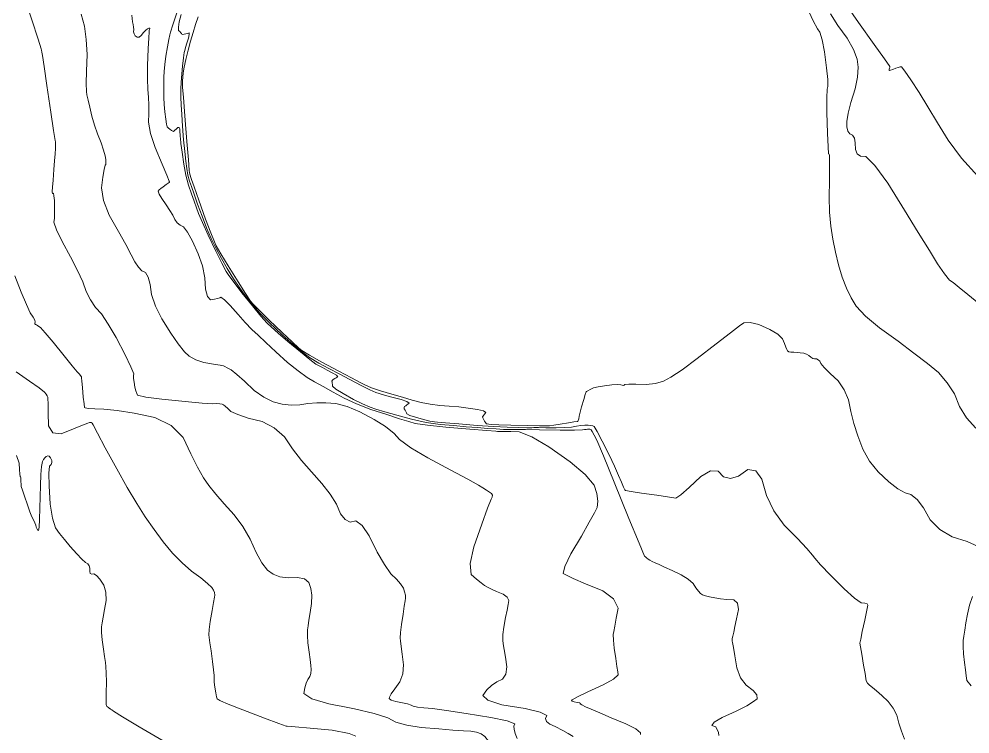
# Model space of a CAD drawing. Header units: inches. Extents: x 1337389 to 1347141, y 407035 to 414577.
# Drawn here: x 1344687 to 1345503, y 411147 to 411760 of the extents above; entities that cross this region are included whole.
import ezdxf

# ---------------------------------------------------------------- set-up
doc = ezdxf.new("R2010")
doc.units = ezdxf.units.IN
doc.header["$MEASUREMENT"] = 0
doc.layers.add('Topo', color=7, linetype='Continuous', lineweight=15, true_color=0x459900)

msp = doc.modelspace()

# ---------------------------------------------------------------- linework, layer by layer
at = {"layer": 'Topo'}
msp.add_line((1344956.9402, 411171.5519, 820), (1344964.7411, 411170.0781, 820), dxfattribs=at)
for points, elevation in [([(1344689.675, 411784.0098), (1344697.81, 411759.2201), (1344703.241, 411742.6569), (1344705.9689, 411734.32), (1344705.995, 411734.2089), (1344706.1692, 411733.2179), (1344706.493, 411731.345), (1344706.9649, 411728.5931), (1344708.4142, 411719.0849), (1344710.837, 411702.8231), (1344714.2359, 411679.8061), (1344716.6021, 411664.0639), (1344717.9351, 411655.5969), (1344718.2349, 411654.406), (1344718.334, 411652.0989), (1344718.231, 411648.676), (1344717.927, 411644.137), (1344717.4771, 411638.13), (1344716.8799, 411630.6541), (1344716.1359, 411621.709), (1344715.641, 411615.47), (1344715.394, 411611.9358), (1344715.3971, 411611.107), (1344715.5841, 411610.566), (1344715.9581, 411610.3149), (1344716.5161, 411610.352), (1344716.952, 411608.3161), (1344717.2648, 411604.2059), (1344717.4558, 411598.023), (1344717.461, 411592.8361), (1344717.2831, 411588.644), (1344716.9201, 411585.4492), (1344719.111, 411578.9119), (1344723.8551, 411569.035), (1344731.1539, 411555.8161), (1344737.0508, 411544.2769), (1344741.5481, 411534.417), (1344744.6451, 411526.236), (1344748.357, 411518.916), (1344752.683, 411512.4572), (1344757.6251, 411506.8578), (1344763.478, 411498.234), (1344770.242, 411486.585), (1344777.9179, 411471.9121), (1344782.9492, 411461.6019), (1344785.3332, 411455.6561), (1344785.0719, 411454.073), (1344785.1619, 411451.613), (1344785.6052, 411448.2752), (1344786.3999, 411444.06), (1344787.166, 411440.807), (1344787.902, 411438.519), (1344788.6081, 411437.1931), (1344795.7729, 411435.623), (1344809.396, 411433.8079), (1344829.4771, 411431.749), (1344844.0331, 411430.4218), (1344853.0639, 411429.829), (1344856.5692, 411429.9682), (1344859.257, 411429.87), (1344861.129, 411429.5341), (1344862.185, 411428.9599), (1344863.8012, 411427.7181), (1344865.9771, 411425.808), (1344868.713, 411423.2301), (1344874.5369, 411420.505), (1344883.4501, 411417.6306), (1344895.4502, 411414.611), (1344905.7999, 411409.212), (1344914.5019, 411401.4361), (1344921.5529, 411391.283), (1344929.2742, 411381.2572), (1344937.6651, 411371.3589), (1344946.7261, 411361.588), (1344953.9351, 411352.366), (1344959.2918, 411343.6908), (1344962.7981, 411335.5639), (1344966.7159, 411330.466), (1344971.047, 411328.399), (1344975.7901, 411329.3611), (1344981.237, 411325.3899), (1344987.39, 411316.485), (1344994.247, 411302.6469), (1345000.416, 411291.864), (1345005.8959, 411284.1361), (1345010.6869, 411279.464), (1345014.25, 411275.307), (1345016.586, 411271.6651), (1345017.6929, 411268.539), (1345018.3151, 411265.702), (1345018.45, 411263.154), (1345018.0989, 411260.8948), (1345017.4011, 411256.356), (1345016.3561, 411249.5368), (1345014.9641, 411240.4379), (1345014.1381, 411233.553), (1345013.8801, 411228.8801), (1345014.1869, 411226.4202), (1345014.773, 411221.8001), (1345015.636, 411215.0178), (1345016.7759, 411206.076), (1345016.077, 411198.153), (1345013.536, 411191.2501), (1345009.1562, 411185.3659), (1345006.1739, 411181.0201), (1345004.5881, 411178.213), (1345004.4008, 411176.9451), (1345006.1981, 411175.736), (1345009.9798, 411174.586), (1345015.7471, 411173.496), (1345020.172, 411172.4588), (1345023.255, 411171.4761), (1345024.9972, 411170.5461), (1345028.6389, 411169.7278), (1345034.1811, 411169.0211), (1345041.6221, 411168.4251), (1345053.692, 411166.855), (1345070.392, 411164.311), (1345091.7199, 411160.792), (1345105.6699, 411157.796), (1345112.241, 411155.323), (1345111.434, 411153.3741), (1345111.4949, 411150.649), (1345112.4259, 411147.1489), (1345114.2249, 411142.8739)], 825), ([(1345465.9881, 411464.349), (1345454.463, 411473.3228), (1345440.8059, 411483.5261), (1345425.0161, 411494.958), (1345413.035, 411504.955), (1345404.8619, 411513.518), (1345400.498, 411520.645), (1345396.5288, 411528.9407), (1345392.9572, 411538.406), (1345389.781, 411549.039), (1345387.0961, 411559.864), (1345384.905, 411570.881), (1345383.2059, 411582.0891), (1345382.1481, 411594.1908), (1345381.7321, 411607.1861), (1345381.9572, 411621.0741), (1345382.101, 411631.3161), (1345382.1639, 411637.9099), (1345382.1451, 411640.858), (1345381.997, 411642.883), (1345381.7201, 411643.9853), (1345381.313, 411644.1661), (1345380.851, 411650.169), (1345380.3321, 411661.9938), (1345379.7581, 411679.6409), (1345379.6201, 411692.176), (1345379.9171, 411699.5969), (1345380.65, 411701.9051), (1345380.5382, 411708.0208), (1345379.5811, 411717.944), (1345377.7801, 411731.6739), (1345375.8499, 411741.8441), (1345373.792, 411748.4519), (1345371.604, 411751.5), (1345368.107, 411758.3049), (1345363.3001, 411768.868)], 855), ([(1345509.3819, 411625.035), (1345495.2289, 411640.522), (1345483.699, 411655.7731), (1345474.793, 411670.788), (1345466.5001, 411684.4579), (1345458.8219, 411696.784), (1345451.7582, 411707.7649), (1345446.698, 411715.0819), (1345443.6439, 411718.7328), (1345442.5941, 411718.7181), (1345441.0078, 411718.352), (1345438.8869, 411717.635), (1345436.2299, 411716.565), (1345434.4001, 411715.8929), (1345433.3961, 411715.6169), (1345433.218, 411715.738), (1345433.1961, 411716.1189), (1345433.3279, 411716.761), (1345433.614, 411717.6628), (1345433.793, 411718.3552), (1345433.865, 411718.8362), (1345433.8292, 411719.107), (1345429.3278, 411725.5259), (1345420.361, 411738.095), (1345406.9279, 411756.8119), (1345397.673, 411769.991)], 865), ([(1344740.372, 411764.055), (1344743.048, 411753.8239), (1344744.679, 411742.2309), (1344745.2649, 411729.277), (1344744.8069, 411714.961), (1344744.6459, 411704.4369), (1344744.7832, 411697.703), (1344745.2181, 411694.7602), (1344746.15, 411690.2472), (1344747.5799, 411684.1651), (1344749.5081, 411676.5118), (1344751.7701, 411668.8649), (1344754.366, 411661.223), (1344757.2971, 411653.5851), (1344759.4371, 411647.3801), (1344760.787, 411642.6081), (1344761.3462, 411639.2691), (1344761.5339, 411636.7911), (1344761.35, 411635.174), (1344760.7949, 411634.4191), (1344759.994, 411630.7989), (1344758.945, 411624.314), (1344757.65, 411614.9648), (1344759.4399, 411604.0738), (1344764.3131, 411591.641), (1344772.2712, 411577.666), (1344778.585, 411566.318), (1344783.255, 411557.5961), (1344786.2799, 411551.501), (1344789.3089, 411546.931), (1344792.3409, 411543.8881), (1344795.3769, 411542.372), (1344797.782, 411538.4681), (1344799.5571, 411532.176), (1344800.7009, 411523.4973), (1344804.0051, 411513.663), (1344809.469, 411502.675), (1344817.091, 411490.533), (1344823.551, 411481.148), (1344828.849, 411474.5199), (1344832.9851, 411470.65), (1344838.5259, 411467.5741), (1344845.4721, 411465.2929), (1344853.823, 411463.8069), (1344859.4089, 411462.8169), (1344862.2289, 411462.323), (1344862.2841, 411462.3248), (1344863.3951, 411461.7419), (1344865.5631, 411460.5741), (1344868.787, 411458.821), (1344873.7222, 411455.0281), (1344880.3679, 411449.1938), (1344888.725, 411441.3201), (1344896.9111, 411435.4128), (1344904.925, 411431.4721), (1344912.767, 411429.4981), (1344920.3499, 411428.6079), (1344927.672, 411428.8009), (1344934.7351, 411430.0789), (1344942.248, 411430.726), (1344950.211, 411430.7419), (1344958.624, 411430.1281), (1344968.321, 411427.53), (1344979.302, 411422.9479), (1344991.5679, 411416.3821), (1345001.3162, 411410.2239), (1345008.5473, 411404.476), (1345013.2599, 411399.1349), (1345022.9629, 411392.092), (1345037.6571, 411383.3451), (1345057.3409, 411372.8949), (1345071.758, 411365.1381), (1345080.909, 411360.0751), (1345084.7941, 411357.7051), (1345087.964, 411355.725), (1345090.419, 411354.133), (1345092.16, 411352.9319), (1345092.9611, 411351.5021), (1345092.823, 411349.8459), (1345091.746, 411347.9619), (1345088.7429, 411340.2091), (1345083.8132, 411326.586), (1345076.9579, 411307.0939), (1345073.9251, 411292.747), (1345074.7141, 411283.545), (1345079.3249, 411279.4868), (1345083.1831, 411276.314), (1345086.2879, 411274.0251), (1345088.64, 411272.6199), (1345092.0471, 411270.9201), (1345096.5101, 411268.9231), (1345102.029, 411266.6311), (1345105.508, 411264.0201), (1345106.9472, 411261.0889), (1345106.3461, 411257.8379), (1345105.46, 411252.9691), (1345104.2912, 411246.4801), (1345102.837, 411238.3709), (1345102.0219, 411231.9269), (1345101.845, 411227.149), (1345102.3073, 411224.036), (1345103.038, 411219.1982), (1345104.041, 411212.6351), (1345105.313, 411204.3481), (1345104.5199, 411198.0572), (1345101.6599, 411193.7619), (1345096.735, 411191.4631), (1345092.281, 411188.3639), (1345088.2969, 411184.464), (1345084.7839, 411179.7649), (1345089.056, 411175.5402), (1345101.113, 411171.791), (1345120.9549, 411168.5171), (1345133.8119, 411165.4382), (1345139.6831, 411162.553), (1345138.5691, 411159.863), (1345139.364, 411157.399), (1345142.0679, 411155.16), (1345146.6811, 411153.147), (1345153.4348, 411149.592), (1345158.0061, 411146.973)], 830), ([(1345073.7071, 411408.106), (1345052.8909, 411409.8289), (1345037.215, 411411.4752), (1345026.6759, 411413.0449), (1345021.2759, 411414.5389), (1345013.1451, 411417.0411), (1345002.284, 411420.551), (1344988.6919, 411425.07), (1344976.5079, 411429.7919), (1344965.73, 411434.7181), (1344956.3599, 411439.8479), (1344947.9391, 411444.5149), (1344940.4672, 411448.72), (1344933.9451, 411452.4629), (1344926.2289, 411458.0069), (1344917.321, 411465.3511), (1344907.219, 411474.495), (1344898.751, 411482.2507), (1344891.917, 411488.6171), (1344886.717, 411493.5931), (1344880.9989, 411499.49), (1344874.7648, 411506.308), (1344868.0152, 411514.0451), (1344863.1461, 411519.023), (1344860.159, 411521.2431), (1344859.0551, 411520.7029), (1344857.1782, 411520.1661), (1344854.528, 411519.631), (1344851.1051, 411519.099), (1344848.5961, 411521.9801), (1344847.001, 411528.2721), (1344846.3199, 411537.976), (1344844.2162, 411548.0601), (1344840.6878, 411558.522), (1344835.7372, 411569.3641), (1344831.497, 411577.0621), (1344827.967, 411581.615), (1344825.1469, 411583.024), (1344822.6839, 411585.1382), (1344820.578, 411587.9589), (1344818.8271, 411591.4851), (1344816.3821, 411595.6341), (1344813.2429, 411600.4059), (1344809.4089, 411605.8011), (1344807.1393, 411609.7389), (1344806.433, 411612.218), (1344807.2909, 411613.24), (1344808.7051, 411614.5111), (1344810.675, 411616.0301), (1344813.1998, 411617.7982), (1344814.9161, 411619.0331), (1344815.8221, 411619.7339), (1344815.9191, 411619.9028), (1344815.96, 411620.047), (1344815.947, 411620.168), (1344815.878, 411620.2659), (1344815.8159, 411620.4111), (1344815.763, 411620.6051), (1344815.7161, 411620.847), (1344813.6729, 411625.785), (1344809.632, 411635.42), (1344803.5929, 411649.7499), (1344799.6779, 411661.7671), (1344797.8869, 411671.468), (1344798.219, 411678.8561), (1344798.2332, 411685.9591), (1344797.9269, 411692.7779), (1344797.302, 411699.313), (1344797.074, 411708.3881), (1344797.2421, 411720.003), (1344797.8062, 411734.1569), (1344798.205, 411743.794), (1344798.4399, 411748.9151), (1344798.5101, 411749.518), (1344798.634, 411750.164), (1344798.813, 411750.853), (1344799.046, 411751.585), (1344798.825, 411751.942), (1344798.1491, 411751.923), (1344797.0181, 411751.53), (1344795.583, 411750.352), (1344793.844, 411748.389), (1344791.8001, 411745.6401), (1344789.929, 411744.242), (1344788.2291, 411744.195), (1344786.7013, 411745.499), (1344785.7029, 411747.0189), (1344785.2359, 411748.7541), (1344785.298, 411750.704), (1344785.138, 411752.7771), (1344784.7539, 411754.9732), (1344784.148, 411757.292), (1344783.8121, 411763.0381)], 835), ([(1345287.135, 411145.2089), (1345286.732, 411147.9919), (1345284.5199, 411152.6391), (1345281.2438, 411154.0041), (1345283.072, 411156.7451), (1345290.002, 411160.86), (1345302.0349, 411166.3489), (1345311.029, 411170.8572), (1345316.982, 411174.3841), (1345319.8961, 411176.9288), (1345319.7911, 411180.131), (1345316.669, 411183.9889), (1345310.528, 411188.5019), (1345305.8409, 411194.9449), (1345302.6051, 411203.3168), (1345300.822, 411213.6191), (1345299.569, 411220.8638), (1345298.8448, 411225.0521), (1345298.652, 411226.1831), (1345298.5228, 411226.9369), (1345298.4581, 411227.3141), (1345298.6939, 411228.422), (1345299.169, 411230.6359), (1345299.882, 411233.9582), (1345300.9221, 411238.84), (1345302.2889, 411245.2819), (1345303.9831, 411253.286), (1345303.174, 411258.757), (1345299.8611, 411261.6949), (1345294.0439, 411262.102), (1345288.6661, 411262.6441), (1345283.7261, 411263.32), (1345279.2261, 411264.1319), (1345275.6921, 411265.028), (1345273.1259, 411266.0069), (1345271.5269, 411267.0708), (1345269.6629, 411269.04), (1345267.533, 411271.916), (1345265.1389, 411275.698), (1345260.9201, 411279.4569), (1345254.8759, 411283.1909), (1345247.008, 411286.901), (1345240.6669, 411289.821), (1345235.8541, 411291.951), (1345232.5701, 411293.2919), (1345229.8989, 411294.5251), (1345227.843, 411295.6518), (1345226.4011, 411296.6728), (1345225.192, 411297.6093), (1345224.2161, 411298.4621), (1345223.473, 411299.2301), (1345218.7411, 411310.1969), (1345210.0211, 411331.362), (1345197.3131, 411362.726), (1345188.107, 411385.1099), (1345182.4059, 411398.514), (1345180.207, 411402.9401), (1345178.5979, 411405.969), (1345177.5769, 411407.6021), (1345177.1461, 411407.8399), (1345176.5031, 411407.988), (1345175.65, 411408.045), (1345174.586, 411408.013), (1345173.3441, 411407.901), (1345171.9239, 411407.708), (1345170.326, 411407.4349), (1345163.3659, 411407.3151), (1345151.0459, 411407.346), (1345133.3649, 411407.531), (1345121.287, 411407.6419), (1345114.8129, 411407.6809), (1345113.943, 411407.6469), (1345111.595, 411407.6698), (1345107.769, 411407.7511), (1345102.465, 411407.8901), (1345096.075, 411408.214), (1345088.6001, 411408.724), (1345080.0389, 411409.4209), (1345070.4371, 411410.2069), (1345059.795, 411411.084), (1345048.113, 411412.0502), (1345036.0609, 411413.874), (1345023.639, 411416.555), (1345010.847, 411420.0941), (1345000.6399, 411423.011), (1344993.0161, 411425.308), (1344987.9769, 411426.9831), (1344981.5958, 411429.7542), (1344973.8729, 411433.621), (1344964.8079, 411438.5829), (1344958.7532, 411442.341), (1344955.7099, 411444.8949), (1344955.6759, 411446.245), (1344955.6039, 411447.4229), (1344955.4931, 411448.4289), (1344955.342, 411449.2638), (1344955.6731, 411450.0441), (1344956.4851, 411450.7712), (1344957.78, 411451.4441), (1344958.8539, 411452.0539), (1344959.708, 411452.603), (1344960.3431, 411453.089), (1344959.1391, 411454.268), (1344956.099, 411456.1409), (1344951.221, 411458.7081), (1344947.165, 411460.849), (1344943.933, 411462.5639), (1344941.5229, 411463.854), (1344936.32, 411467.748), (1344928.323, 411474.2471), (1344917.5319, 411483.3499), (1344909.1671, 411490.5269), (1344903.2261, 411495.7789), (1344899.7099, 411499.106), (1344894.356, 411505.086), (1344887.1622, 411513.7221), (1344878.1299, 411525.0111), (1344871.376, 411533.7169), (1344866.9, 411539.8382), (1344864.702, 411543.3748), (1344861.022, 411550.3291), (1344855.8611, 411560.6992), (1344849.2181, 411574.4849), (1344844.2162, 411585.2682), (1344840.8551, 411593.0459), (1344839.1339, 411597.8211), (1344837.1241, 411603.4779), (1344834.825, 411610.017), (1344832.236, 411617.438), (1344830.0401, 411625.8568), (1344828.2382, 411635.273), (1344826.8291, 411645.687), (1344825.853, 411653.093), (1344825.31, 411657.4912), (1344825.199, 411658.8819), (1344825.0901, 411660.6891), (1344824.984, 411662.913), (1344824.8798, 411665.5541), (1344824.3001, 411666.8499), (1344823.246, 411666.801), (1344821.7171, 411665.4068), (1344820.588, 411664.3879), (1344819.8568, 411663.7439), (1344819.5269, 411663.4751), (1344818.829, 411663.663), (1344817.7651, 411664.3082), (1344816.3341, 411665.4109), (1344815.2211, 411666.288), (1344814.4261, 411666.9391), (1344813.9489, 411667.364), (1344813.3891, 411669.7189), (1344812.7461, 411674.0031), (1344812.021, 411680.2169), (1344811.499, 411686.4051), (1344811.1813, 411692.568), (1344811.0668, 411698.705), (1344811.048, 411704.4553), (1344811.1249, 411709.816), (1344811.297, 411714.7889), (1344811.87, 411720.812), (1344812.8451, 411727.885), (1344814.222, 411736.008), (1344815.3281, 411742.142), (1344816.1651, 411746.287), (1344816.7319, 411748.443), (1344818.8731, 411754.9679), (1344822.5878, 411765.863)], 840), ([(1344826.0959, 411763.751), (1344824.436, 411757.4381), (1344823.6669, 411752.8701), (1344823.787, 411750.0499), (1344824.7969, 411748.9761), (1344825.6069, 411748.0749), (1344826.2169, 411747.3482), (1344826.6261, 411746.7948), (1344827.3989, 411746.578), (1344828.5382, 411746.6971), (1344830.0411, 411747.153), (1344831.2771, 411747.4961), (1344832.2471, 411747.7258), (1344832.951, 411747.8429), (1344832.9548, 411746.4291), (1344832.258, 411743.487), (1344830.8621, 411739.0151), (1344829.7841, 411735.439), (1344829.026, 411732.7589), (1344828.5869, 411730.9759), (1344827.9949, 411726.4899), (1344827.2488, 411719.303), (1344826.3512, 411709.4131), (1344825.8391, 411700.61), (1344825.7139, 411692.8932), (1344825.976, 411686.2631), (1344826.463, 411677.9199), (1344827.1749, 411667.865), (1344828.1118, 411656.0979), (1344829.024, 411646.1322), (1344829.91, 411637.967), (1344830.771, 411631.602), (1344831.8721, 411625.8479), (1344833.2139, 411620.7029), (1344834.7961, 411616.167), (1344837.1111, 411609.6481), (1344840.1579, 411601.1439), (1344843.937, 411590.656), (1344847.8359, 411580.7999), (1344851.8559, 411571.576), (1344855.996, 411562.983), (1344860.5451, 411554.3771), (1344865.502, 411545.757), (1344870.868, 411537.1229), (1344876.319, 411529.0259), (1344881.855, 411521.464), (1344887.4759, 411514.4381), (1344893.707, 411507.4039), (1344900.5491, 411500.3612), (1344908.0011, 411493.3108), (1344915.204, 411486.725), (1344922.1581, 411480.604), (1344928.863, 411474.9469), (1344936.1632, 411469.6612), (1344944.06, 411464.7452), (1344952.5518, 411460.2001), (1344961.4559, 411455.4631), (1344970.7729, 411450.535), (1344980.503, 411445.4161), (1344987.9292, 411441.7199), (1344993.0509, 411439.447), (1344995.8699, 411438.5971), (1345000.395, 411437.3102), (1345006.6262, 411435.585), (1345014.5651, 411433.4239), (1345019.531, 411431.7081), (1345021.524, 411430.4369), (1345020.545, 411429.613), (1345019.563, 411428.8511), (1345018.5768, 411428.1509), (1345017.5882, 411427.515), (1345017.1641, 411426.673), (1345017.307, 411425.626), (1345018.015, 411424.3738), (1345018.626, 411423.2191), (1345019.1391, 411422.1611), (1345019.5551, 411421.201), (1345022.144, 411419.921), (1345026.9079, 411418.3211), (1345033.846, 411416.4019), (1345039.3221, 411415.0519), (1345043.3339, 411414.2718), (1345045.8837, 411414.061), (1345052.8473, 411413.4921), (1345064.222, 411412.5659), (1345080.01, 411411.2821), (1345093.7952, 411410.341), (1345105.579, 411409.7419), (1345115.36, 411409.487), (1345122.4158, 411409.338), (1345126.7462, 411409.2951), (1345128.351, 411409.358), (1345132.3677, 411409.3689), (1345138.797, 411409.3283), (1345147.637, 411409.2361), (1345154.9529, 411409.4179), (1345160.742, 411409.873), (1345165.0062, 411410.6019), (1345168.7958, 411411.116), (1345172.11, 411411.416), (1345174.9498, 411411.5009), (1345177.227, 411411.3472), (1345178.9409, 411410.9532), (1345180.0919, 411410.3191), (1345182.8149, 411405.9601), (1345187.1091, 411397.877), (1345192.9759, 411386.0688), (1345197.6761, 411376.248), (1345201.2109, 411368.4131), (1345203.5809, 411362.565), (1345205.3599, 411358.4601), (1345206.549, 411356.098), (1345207.1481, 411355.478), (1345211.896, 411354.4921), (1345220.7942, 411353.139), (1345233.841, 411351.419), (1345243.081, 411350.1321), (1345248.513, 411349.2787), (1345250.1381, 411348.858), (1345254.5438, 411351.76), (1345261.7311, 411357.9848), (1345271.699, 411367.5308), (1345279.9328, 411372.2411), (1345286.432, 411372.1151), (1345291.1959, 411367.152), (1345297.0639, 411365.703), (1345304.0351, 411367.768), (1345312.1093, 411373.346), (1345318.804, 411372.4379), (1345324.1181, 411365.0451), (1345328.053, 411351.165), (1345334.43, 411338.0688), (1345343.2499, 411325.757), (1345354.5139, 411314.2288), (1345362.614, 411305.6739), (1345367.552, 411300.0911), (1345369.3272, 411297.48), (1345374.4159, 411291.777), (1345382.818, 411282.983), (1345394.5332, 411271.0959), (1345403.3549, 411263.101), (1345409.283, 411258.9968), (1345412.318, 411258.7849), (1345414.2349, 411258.1421), (1345415.0341, 411257.0679), (1345414.7149, 411255.5629), (1345413.7999, 411251.2869), (1345412.2891, 411244.2391), (1345410.1812, 411234.4201), (1345408.7749, 411227.8729), (1345408.0729, 411224.6), (1345408.6139, 411221.435), (1345409.696, 411215.1048), (1345411.3191, 411205.6099), (1345412.512, 411198.6338), (1345413.2759, 411194.1769), (1345413.612, 411192.2401), (1345414.6629, 411190.34), (1345416.429, 411188.4782), (1345418.9108, 411186.6541), (1345422.3749, 411183.7313), (1345426.8219, 411179.7091), (1345432.251, 411174.588), (1345436.524, 411168.915), (1345439.641, 411162.691), (1345441.6032, 411155.915), (1345443.8201, 411149.092), (1345446.2929, 411142.223)], 845), ([(1344840.6429, 411761.8229), (1344838.3141, 411755.0061), (1344836.172, 411748.1461), (1344834.083, 411740.891), (1344832.0489, 411733.2411), (1344830.068, 411725.1959), (1344828.6379, 411718.6238), (1344827.7581, 411713.527), (1344827.4292, 411709.904), (1344827.2409, 411706.678), (1344827.1958, 411703.8509), (1344827.2909, 411701.4219), (1344827.9429, 411692.4211), (1344829.151, 411676.849), (1344830.9141, 411654.705), (1344832.1941, 411639.171), (1344832.991, 411630.2459), (1344833.3041, 411627.9311), (1344833.705, 411625.838), (1344834.1928, 411623.9669), (1344834.7678, 411622.318), (1344837.098, 411615.8179), (1344841.1809, 411604.467), (1344847.019, 411588.2658), (1344851.4558, 411576.3329), (1344854.4939, 411568.6671), (1344856.1311, 411565.2681), (1344860.0682, 411558.425), (1344866.3029, 411548.1389), (1344874.8371, 411534.4081), (1344881.2621, 411524.334), (1344885.58, 411517.9161), (1344887.7902, 411515.1541), (1344893.0591, 411509.7209), (1344901.388, 411501.617), (1344912.7759, 411490.8419), (1344921.2411, 411482.9228), (1344926.783, 411477.8581), (1344929.403, 411475.6479), (1344936.007, 411471.5739), (1344946.5959, 411465.6371), (1344961.1699, 411457.836), (1344972.18, 411451.954), (1344979.626, 411447.9921), (1344983.5069, 411445.9501), (1344989.3199, 411443.6159), (1344997.066, 411440.989), (1345006.7451, 411438.071), (1345015.7631, 411435.426), (1345024.12, 411433.0559), (1345031.816, 411430.96), (1345039.6889, 411429.3889), (1345047.739, 411428.342), (1345055.9649, 411427.82), (1345064.1239, 411427.084), (1345072.2161, 411426.135), (1345080.2409, 411424.971), (1345085.238, 411423.7009), (1345087.2059, 411422.3249), (1345086.146, 411420.8412), (1345085.345, 411419.741), (1345084.803, 411419.024), (1345084.521, 411418.69), (1345084.676, 411417.9051), (1345085.268, 411416.6701), (1345086.2989, 411414.9851), (1345087.03, 411413.7738), (1345087.463, 411413.037), (1345087.598, 411412.7751), (1345088.4318, 411412.5391), (1345089.9661, 411412.3309), (1345092.2, 411412.1489), (1345098.442, 411411.9038), (1345108.6919, 411411.5949), (1345122.9508, 411411.223), (1345133.237, 411411.005), (1345139.549, 411410.9421), (1345141.8891, 411411.0341), (1345145.759, 411411.49), (1345151.159, 411412.3099), (1345158.0889, 411413.4949), (1345162.897, 411414.29), (1345165.583, 411414.6961), (1345166.1471, 411414.7129), (1345166.6281, 411415.4489), (1345167.0269, 411416.9031), (1345167.3422, 411419.0749), (1345168.1531, 411422.5589), (1345169.459, 411427.355), (1345171.2599, 411433.4609), (1345172.544, 411437.6639), (1345173.312, 411439.9621), (1345173.5629, 411440.3561), (1345174.6959, 411441.061), (1345176.713, 411442.0781), (1345179.6119, 411443.4071), (1345183.691, 411444.4991), (1345188.9521, 411445.3538), (1345195.3931, 411445.9729), (1345200.0791, 411446.2399), (1345203.009, 411446.1549), (1345204.183, 411445.7189), (1345205.1719, 411445.615), (1345205.9781, 411445.8431), (1345206.5979, 411446.404), (1345209.9359, 411446.6651), (1345215.9911, 411446.6237), (1345224.7628, 411446.2828), (1345232.6918, 411447.1602), (1345239.7792, 411449.2551), (1345246.0218, 411452.569), (1345255.6331, 411459.008), (1345268.6122, 411468.571), (1345284.96, 411481.259), (1345297.07, 411490.5891), (1345304.9437, 411496.56), (1345308.5811, 411499.1731), (1345314.1099, 411499.5509), (1345321.531, 411497.6946), (1345330.843, 411493.604), (1345337.5959, 411489.5242), (1345341.788, 411485.4561), (1345343.42, 411481.4), (1345344.65, 411478.3331), (1345345.4779, 411476.2559), (1345345.9031, 411475.1689), (1345347.0521, 411474.4481), (1345348.9239, 411474.0919), (1345351.5189, 411474.1029), (1345354.2159, 411473.9429), (1345357.013, 411473.6098), (1345359.912, 411473.1072), (1345362.3749, 411472.288), (1345364.4009, 411471.1551), (1345365.9908, 411469.7079), (1345367.6161, 411468.7459), (1345369.276, 411468.2688), (1345370.9719, 411468.2762), (1345372.426, 411467.621), (1345373.638, 411466.3019), (1345374.6079, 411464.32), (1345377.5628, 411460.85), (1345382.5029, 411455.8921), (1345389.428, 411449.446), (1345394.6949, 411441.8579), (1345398.304, 411433.1292), (1345400.256, 411423.258), (1345402.948, 411412.9509), (1345406.381, 411402.2059), (1345410.5541, 411391.024), (1345416.3771, 411380.7619), (1345423.8501, 411371.421), (1345432.972, 411362.9989), (1345440.6872, 411356.976), (1345446.9939, 411353.3501), (1345451.8951, 411352.1208), (1345457.1038, 411347.8498), (1345462.6199, 411340.5349), (1345468.4438, 411330.177), (1345476.6369, 411321.9071), (1345487.2, 411315.7239), (1345500.131, 411311.6279), (1345509.59, 411307.4479)], 850), ([(1345510.131, 411515.76), (1345500.5701, 411523.6461), (1345493.186, 411529.633), (1345487.979, 411533.7241), (1345484.95, 411535.9169), (1345480.556, 411541.2572), (1345474.7981, 411549.744), (1345467.6748, 411561.3769), (1345458.165, 411576.7871), (1345446.2668, 411595.9741), (1345431.981, 411618.937), (1345420.964, 411634.2819), (1345413.215, 411642.009), (1345408.735, 411642.116), (1345405.736, 411644.0859), (1345404.2181, 411647.9169), (1345404.1821, 411653.6109), (1345403.3789, 411657.7519), (1345401.8078, 411660.3409), (1345399.4712, 411661.3779), (1345397.8611, 411663.6683), (1345396.978, 411667.2119), (1345396.8219, 411672.0098), (1345397.9369, 411679.0509), (1345400.3241, 411688.335), (1345403.9831, 411699.8629), (1345406.1161, 411709.881), (1345406.7231, 411718.3898), (1345405.805, 411725.39), (1345402.5889, 411733.6849), (1345397.0758, 411743.273), (1345389.266, 411754.1559), (1345382.89, 411764.1481)], 860), ([(1344683.3709, 411539.533), (1344688.8429, 411525.542), (1344693.2721, 411514.9951), (1344696.6559, 411507.8922), (1344698.996, 411504.2321), (1344700.4201, 411501.53), (1344700.9288, 411499.7879), (1344700.522, 411499.0041), (1344700.5381, 411498.3479), (1344700.9751, 411497.8201), (1344701.8339, 411497.4189), (1344702.8639, 411496.8381), (1344704.0651, 411496.0748), (1344705.436, 411495.1311), (1344709.5007, 411490.617), (1344716.2581, 411482.5351), (1344725.708, 411470.883), (1344732.5571, 411462.4931), (1344736.8059, 411457.3641), (1344738.4551, 411455.4961), (1344739.6071, 411454.1501), (1344740.2618, 411453.3259), (1344740.419, 411453.0249), (1344740.51, 411452.7359), (1344740.534, 411452.4618), (1344740.491, 411452.2), (1344740.7359, 411449.283), (1344741.269, 411443.7109), (1344742.089, 411435.483), (1344742.7489, 411429.8391), (1344743.2479, 411426.78), (1344743.5861, 411426.3059), (1344746.4629, 411425.9089), (1344751.8771, 411425.5889), (1344759.8301, 411425.346), (1344771.085, 411424.035), (1344785.643, 411421.6549), (1344803.5039, 411418.2068), (1344817.5491, 411411.2701), (1344827.7771, 411400.8449), (1344834.189, 411386.9321), (1344839.9859, 411375.4579), (1344845.1661, 411366.423), (1344849.731, 411359.8271), (1344855.6319, 411352.321), (1344862.867, 411343.906), (1344871.438, 411334.5809), (1344878.8649, 411324.5349), (1344885.1469, 411313.7681), (1344890.285, 411302.2791), (1344895.294, 411293.4189), (1344900.1751, 411287.1861), (1344904.926, 411283.5811), (1344910.7679, 411281.347), (1344917.7002, 411280.4819), (1344925.7222, 411280.9872), (1344931.66, 411279.661), (1344935.5121, 411276.5029), (1344937.28, 411271.5131), (1344938.0521, 411265.5661), (1344937.8271, 411258.6611), (1344936.6059, 411250.7999), (1344935.6139, 411244.394), (1344934.851, 411239.4431), (1344934.316, 411235.9469), (1344934.283, 411231.0261), (1344934.7531, 411224.6811), (1344935.7251, 411216.9111), (1344936.528, 411210.5209), (1344937.1611, 411205.509), (1344937.6241, 411201.8769), (1344937.3399, 411198.6589), (1344936.308, 411195.855), (1344934.529, 411193.465), (1344933.1039, 411190.256), (1344932.033, 411186.2271), (1344931.317, 411181.3789), (1344938.1849, 411176.759), (1344952.638, 411172.365), (1344956.9402, 411171.5519)], 820), ([(1345507.5679, 411408.814), (1345499.5861, 411417.811), (1345493.4301, 411427.62), (1345489.1011, 411438.2389), (1345483.084, 411447.9), (1345475.3789, 411456.6041), (1345465.9881, 411464.349)], 855), ([(1344915.9501, 411153.368), (1344909.8351, 411155.5292), (1344897.3451, 411160.2599), (1344878.8941, 411167.417), (1344866.368, 411172.3371), (1344859.766, 411175.0189), (1344859.0889, 411175.465), (1344858.4059, 411175.898), (1344857.717, 411176.3171), (1344857.022, 411176.723), (1344856.319, 411178.6229), (1344855.6081, 411182.0149), (1344854.8879, 411186.9003), (1344854.4261, 411191.01), (1344854.2221, 411194.3452), (1344854.2751, 411196.9041), (1344853.856, 411201.6979), (1344852.9661, 411208.7259), (1344851.6061, 411217.9881), (1344850.594, 411224.8781), (1344849.931, 411229.3961), (1344849.6179, 411231.543), (1344849.9672, 411236.122), (1344850.9791, 411243.131), (1344852.654, 411252.571), (1344853.8839, 411259.501), (1344854.6701, 411263.9211), (1344855.01, 411265.831), (1344854.7299, 411267.8729), (1344853.8309, 411270.0462), (1344852.3101, 411272.3509), (1344848.6279, 411275.8189), (1344842.784, 411280.4499), (1344834.7771, 411286.2441), (1344826.7561, 411293.3548), (1344818.7179, 411301.7819), (1344810.6649, 411311.527), (1344802.8521, 411321.88), (1344795.2781, 411332.8429), (1344787.9429, 411344.4149), (1344779.773, 411358.1591), (1344770.7678, 411374.0751), (1344760.927, 411392.1649), (1344754.1492, 411404.7059), (1344750.432, 411411.6991), (1344749.7769, 411413.1442), (1344748.803, 411413.8861), (1344747.5133, 411413.9239), (1344745.9039, 411413.2599), (1344741.301, 411411.387), (1344733.7018, 411408.3061), (1344723.1082, 411404.0171), (1344715.9649, 411404.8849), (1344712.273, 411410.9109), (1344712.032, 411422.093), (1344711.839, 411429.9182), (1344711.6958, 411434.384), (1344711.6029, 411435.4921), (1344711.1129, 411436.7568), (1344710.229, 411438.178), (1344708.948, 411439.757), (1344704.2161, 411443.48), (1344696.0312, 411449.349), (1344684.3929, 411457.3621)], 815), ([(1345220.0133, 411146.1261), (1345220.002, 411147.5749), (1345215.8103, 411151.044), (1345207.446, 411155.3918), (1345194.9099, 411160.6199), (1345184.9641, 411164.7981), (1345177.6078, 411167.9269), (1345172.8431, 411170.0059), (1345169.7181, 411171.518), (1345168.234, 411172.4619), (1345168.3893, 411172.8381), (1345167.5679, 411173.241), (1345165.7699, 411173.672), (1345162.9949, 411174.1299), (1345161.3089, 411174.6541), (1345160.7109, 411175.2449), (1345161.203, 411175.9023), (1345165.923, 411178.3907), (1345174.8711, 411182.7109), (1345188.0488, 411188.8621), (1345196.7061, 411193.793), (1345200.844, 411197.501), (1345200.462, 411199.9881), (1345199.767, 411204.6171), (1345198.7588, 411211.388), (1345197.437, 411220.3009), (1345196.715, 411227.131), (1345196.5918, 411231.877), (1345197.07, 411234.5388), (1345197.9241, 411239.2118), (1345199.155, 411245.8972), (1345200.7631, 411254.5939), (1345196.9128, 411262.435), (1345187.605, 411269.423), (1345172.8389, 411275.556), (1345162.243, 411280.0942), (1345155.8159, 411283.037), (1345153.56, 411284.385), (1345155.0411, 411290.3983), (1345160.2601, 411301.0769), (1345169.2171, 411316.4211), (1345175.9329, 411328.184), (1345180.4101, 411336.366), (1345182.648, 411340.9681), (1345183.3643, 411346.4411), (1345182.558, 411352.785), (1345180.2319, 411360), (1345172.598, 411369.0961), (1345159.6559, 411380.072), (1345141.4069, 411392.9269), (1345126.825, 411401.5231), (1345115.9091, 411405.859), (1345108.6599, 411405.934), (1345103.7819, 411405.9828), (1345101.2748, 411406.0041), (1345101.1389, 411405.999), (1345100.7738, 411406.0032), (1345100.1769, 411406.0149), (1345099.351, 411406.0368), (1345098.355, 411406.088), (1345097.19, 411406.167), (1345095.8558, 411406.276), (1345088.0279, 411406.922), (1345073.7071, 411408.106)], 835), ([(1344684.6889, 411385.3789), (1344687.2058, 411378.893), (1344687.369, 411373.358), (1344687.594, 411369.576), (1344687.8801, 411367.546), (1344688.2282, 411367.2679), (1344688.4679, 411366.398), (1344688.6, 411364.9351), (1344688.626, 411362.8789), (1344688.6871, 411361.197), (1344688.7838, 411359.889), (1344688.9159, 411358.9548), (1344689.846, 411355.855), (1344691.5719, 411350.5871), (1344694.0958, 411343.152), (1344696.248, 411337.2861), (1344698.027, 411332.988), (1344699.4341, 411330.2581), (1344700.5309, 411327.864), (1344701.3171, 411325.8049), (1344701.792, 411324.0811), (1344702.335, 411322.7401), (1344702.9471, 411321.7829), (1344703.627, 411321.2089), (1344704.1531, 411324.113), (1344704.524, 411330.497), (1344704.7419, 411340.3601), (1344705.0161, 411350.073), (1344705.3491, 411359.6362), (1344705.738, 411369.0489), (1344706.2988, 411375.9359), (1344707.03, 411380.2971), (1344707.9306, 411382.1329), (1344709.001, 411383.55), (1344710.2392, 411384.5491), (1344711.645, 411385.1309), (1344712.916, 411384.78), (1344714.0539, 411383.4989), (1344715.057, 411381.2861), (1344715.2371, 411379.352), (1344714.5919, 411377.6969), (1344713.1231, 411376.3199), (1344712.4979, 411370.1969), (1344712.717, 411359.3279), (1344713.779, 411343.7129), (1344715.6428, 411331.7239), (1344718.3107, 411323.3619), (1344721.781, 411318.6259), (1344725.963, 411313.3329), (1344730.857, 411307.4841), (1344736.4623, 411301.0769), (1344740.84, 411296.46), (1344743.99, 411293.6329), (1344745.9132, 411292.5961), (1344747.149, 411290.9769), (1344747.6969, 411288.776), (1344747.5579, 411285.9939), (1344748.0901, 411284.279), (1344749.2931, 411283.631), (1344751.1679, 411284.0501), (1344753.537, 411282.6321), (1344756.3999, 411279.377), (1344759.7581, 411274.286), (1344761.523, 411268.24), (1344761.6972, 411261.241), (1344760.2791, 411253.287), (1344759.1319, 411246.852), (1344758.258, 411241.9371), (1344757.6551, 411238.54), (1344757.6361, 411233.657), (1344758.2, 411227.287), (1344759.3469, 411219.43), (1344760.286, 411213.0078), (1344761.0161, 411208.021), (1344761.538, 411204.47), (1344761.8199, 411198.9131), (1344761.8619, 411191.352), (1344761.665, 411181.785), (1344761.6031, 411175.197), (1344761.6749, 411171.5881), (1344761.8822, 411170.9559), (1344762.273, 411170.3609), (1344762.847, 411169.8011), (1344763.604, 411169.277), (1344764.1841, 411168.889), (1344764.5861, 411168.6371), (1344764.8108, 411168.521), (1344765.4431, 411168.058), (1344766.4798, 411167.248), (1344767.9241, 411166.0909), (1344775.7439, 411161.3117), (1344789.9379, 411152.912), (1344810.508, 411140.89)], 810), ([(1345504.6669, 411264.6901), (1345502.1299, 411257.007), (1345500.2629, 411249.431), (1345499.0661, 411241.9619), (1345498.0731, 411235.6881), (1345497.2831, 411230.6101), (1345496.6971, 411226.7271), (1345496.598, 411221.67), (1345496.9839, 411215.4391), (1345497.857, 411208.0319), (1345498.61, 411201.761), (1345499.2409, 411196.6261), (1345499.7509, 411192.6261), (1345503.4271, 411187.9301)], 850), ([(1344964.7411, 411170.0781), (1344974.6759, 411168.2), (1344991.587, 411164.238), (1345003.3711, 411160.4797), (1345010.0281, 411156.9262), (1345019.5059, 411154.1538), (1345031.805, 411152.163), (1345046.9248, 411150.9531), (1345059.051, 411150.028), (1345068.185, 411149.3869), (1345074.325, 411149.0301), (1345079.4109, 411148.1162), (1345083.443, 411146.6459), (1345086.421, 411144.6199), (1345089.558, 411140.5322), (1345092.8541, 411134.384), (1345096.309, 411126.1741), (1345100.1741, 411118.073), (1345104.4472, 411110.0799), (1345109.13, 411102.1961), (1345115.268, 411095.125), (1345122.861, 411088.8681), (1345127.022, 411086.3652)], 820), ([(1344975.9209, 411144.875), (1344970.0421, 411147.0921), (1344955.613, 411149.843), (1344936.5549, 411151.6521), (1344923.6611, 411152.8181), (1344916.93, 411153.3409), (1344916.3631, 411153.222), (1344915.9501, 411153.368)], 815), ([(1345158.0061, 411146.973), (1345162.3309, 411144.4949)], 830)]:
    msp.add_lwpolyline(points, dxfattribs=dict(at, elevation=elevation))

doc.saveas('drawing.dxf')
